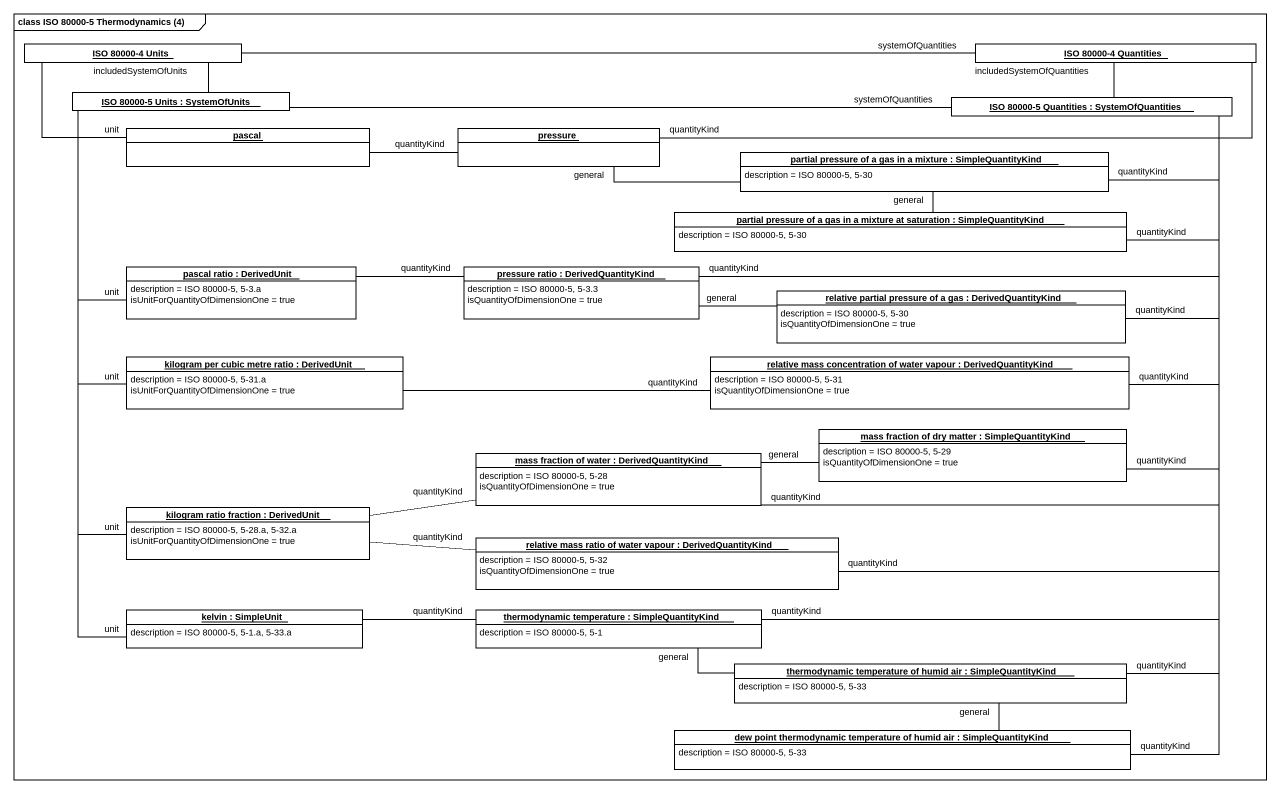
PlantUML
@startuml
mainframe class ISO 80000-5 Thermodynamics (4)
hide circle
hide empty members
object "ISO 80000-4 Units" as ISO_80000_4_Units #FFFFFF
object "ISO 80000-4 Quantities" as ISO_80000_4_Quantities #FFFFFF
object "ISO 80000-5 Units : SystemOfUnits" as ISO_80000_5_Units #FFFFFF
object pascal #FFFFFF
object pressure #FFFFFF
object "ISO 80000-5 Quantities : SystemOfQuantities" as ISO_80000_5_Quantities #FFFFFF
object "partial pressure of a gas in a mixture : SimpleQuantityKind" as partial_pressure_of_a_gas #FFFFFF {
  description = ISO 80000-5, 5-30
}
object "partial pressure of a gas in a mixture at saturation : SimpleQuantityKind" as partial_pressure_of_a_gas_2 #FFFFFF {
  description = ISO 80000-5, 5-30
}
object "pascal ratio : DerivedUnit" as pascal_ratio #FFFFFF {
  description = ISO 80000-5, 5-3.a
  isUnitForQuantityOfDimensionOne = true
}
object "pressure ratio : DerivedQuantityKind" as pressure_ratio #FFFFFF {
  description = ISO 80000-5, 5-3.3
  isQuantityOfDimensionOne = true
}
object "relative partial pressure of a gas : DerivedQuantityKind" as relative_partial_pressure #FFFFFF {
  description = ISO 80000-5, 5-30
  isQuantityOfDimensionOne = true
}
object "kilogram per cubic metre ratio : DerivedUnit" as kilogram_per_cubic_metre #FFFFFF {
  description = ISO 80000-5, 5-31.a
  isUnitForQuantityOfDimensionOne = true
}
object "relative mass concentration of water vapour : DerivedQuantityKind" as relative_mass_concentration #FFFFFF {
  description = ISO 80000-5, 5-31
  isQuantityOfDimensionOne = true
}
object "mass fraction of dry matter : SimpleQuantityKind" as mass_fraction_of_dry_matter #FFFFFF {
  description = ISO 80000-5, 5-29
  isQuantityOfDimensionOne = true
}
object "mass fraction of water : DerivedQuantityKind" as mass_fraction_of_water #FFFFFF {
  description = ISO 80000-5, 5-28
  isQuantityOfDimensionOne = true
}
object "kilogram ratio fraction : DerivedUnit" as kilogram_ratio_fraction #FFFFFF {
  description = ISO 80000-5, 5-28.a, 5-32.a
  isUnitForQuantityOfDimensionOne = true
}
object "relative mass ratio of water vapour : DerivedQuantityKind" as relative_mass_ratio_of #FFFFFF {
  description = ISO 80000-5, 5-32
  isQuantityOfDimensionOne = true
}
object "kelvin : SimpleUnit" as kelvin #FFFFFF {
  description = ISO 80000-5, 5-1.a, 5-33.a
}
object "thermodynamic temperature : SimpleQuantityKind" as thermodynamic_temperature #FFFFFF {
  description = ISO 80000-5, 5-1
}
object "thermodynamic temperature of humid air : SimpleQuantityKind" as thermodynamic_temperature_2 #FFFFFF {
  description = ISO 80000-5, 5-33
}
object "dew point thermodynamic temperature of humid air : SimpleQuantityKind" as dew_point_thermodynamic #FFFFFF {
  description = ISO 80000-5, 5-33
}
ISO_80000_4_Units -- ISO_80000_5_Units : includedSystemOfUnits
ISO_80000_4_Quantities -left- ISO_80000_4_Units : systemOfQuantities
ISO_80000_4_Quantities -- ISO_80000_5_Quantities : includedSystemOfQuantities
pascal -up- ISO_80000_4_Units : unit
pascal -right- pressure : quantityKind
pressure -right- ISO_80000_4_Quantities : quantityKind
ISO_80000_5_Quantities -left- ISO_80000_5_Units : systemOfQuantities
partial_pressure_of_a_gas -left- pressure : general
partial_pressure_of_a_gas -right- ISO_80000_5_Quantities : quantityKind
partial_pressure_of_a_gas_2 -up- ISO_80000_5_Quantities : quantityKind
partial_pressure_of_a_gas_2 -up- partial_pressure_of_a_gas : general
pascal_ratio -up- ISO_80000_5_Units : unit
pascal_ratio -right- pressure_ratio : quantityKind
pressure_ratio -right- ISO_80000_5_Quantities : quantityKind
relative_partial_pressure -up- ISO_80000_5_Quantities : quantityKind
relative_partial_pressure -left- pressure_ratio : general
kilogram_per_cubic_metre -up- ISO_80000_5_Units : unit
kilogram_per_cubic_metre -right- relative_mass_concentration : quantityKind
relative_mass_concentration -up- ISO_80000_5_Quantities : quantityKind
mass_fraction_of_dry_matter -up- ISO_80000_5_Quantities : quantityKind
mass_fraction_of_dry_matter -left- mass_fraction_of_water : general
mass_fraction_of_water -up- ISO_80000_5_Quantities : quantityKind
kilogram_ratio_fraction -up- ISO_80000_5_Units : unit
kilogram_ratio_fraction -right- mass_fraction_of_water : quantityKind
kilogram_ratio_fraction -right- relative_mass_ratio_of : quantityKind
relative_mass_ratio_of -up- ISO_80000_5_Quantities : quantityKind
kelvin -up- ISO_80000_5_Units : unit
kelvin -right- thermodynamic_temperature : quantityKind
thermodynamic_temperature -up- ISO_80000_5_Quantities : quantityKind
thermodynamic_temperature_2 -up- ISO_80000_5_Quantities : quantityKind
thermodynamic_temperature_2 -left- thermodynamic_temperature : general
dew_point_thermodynamic -up- ISO_80000_5_Quantities : quantityKind
dew_point_thermodynamic -up- thermodynamic_temperature_2 : general
@enduml
